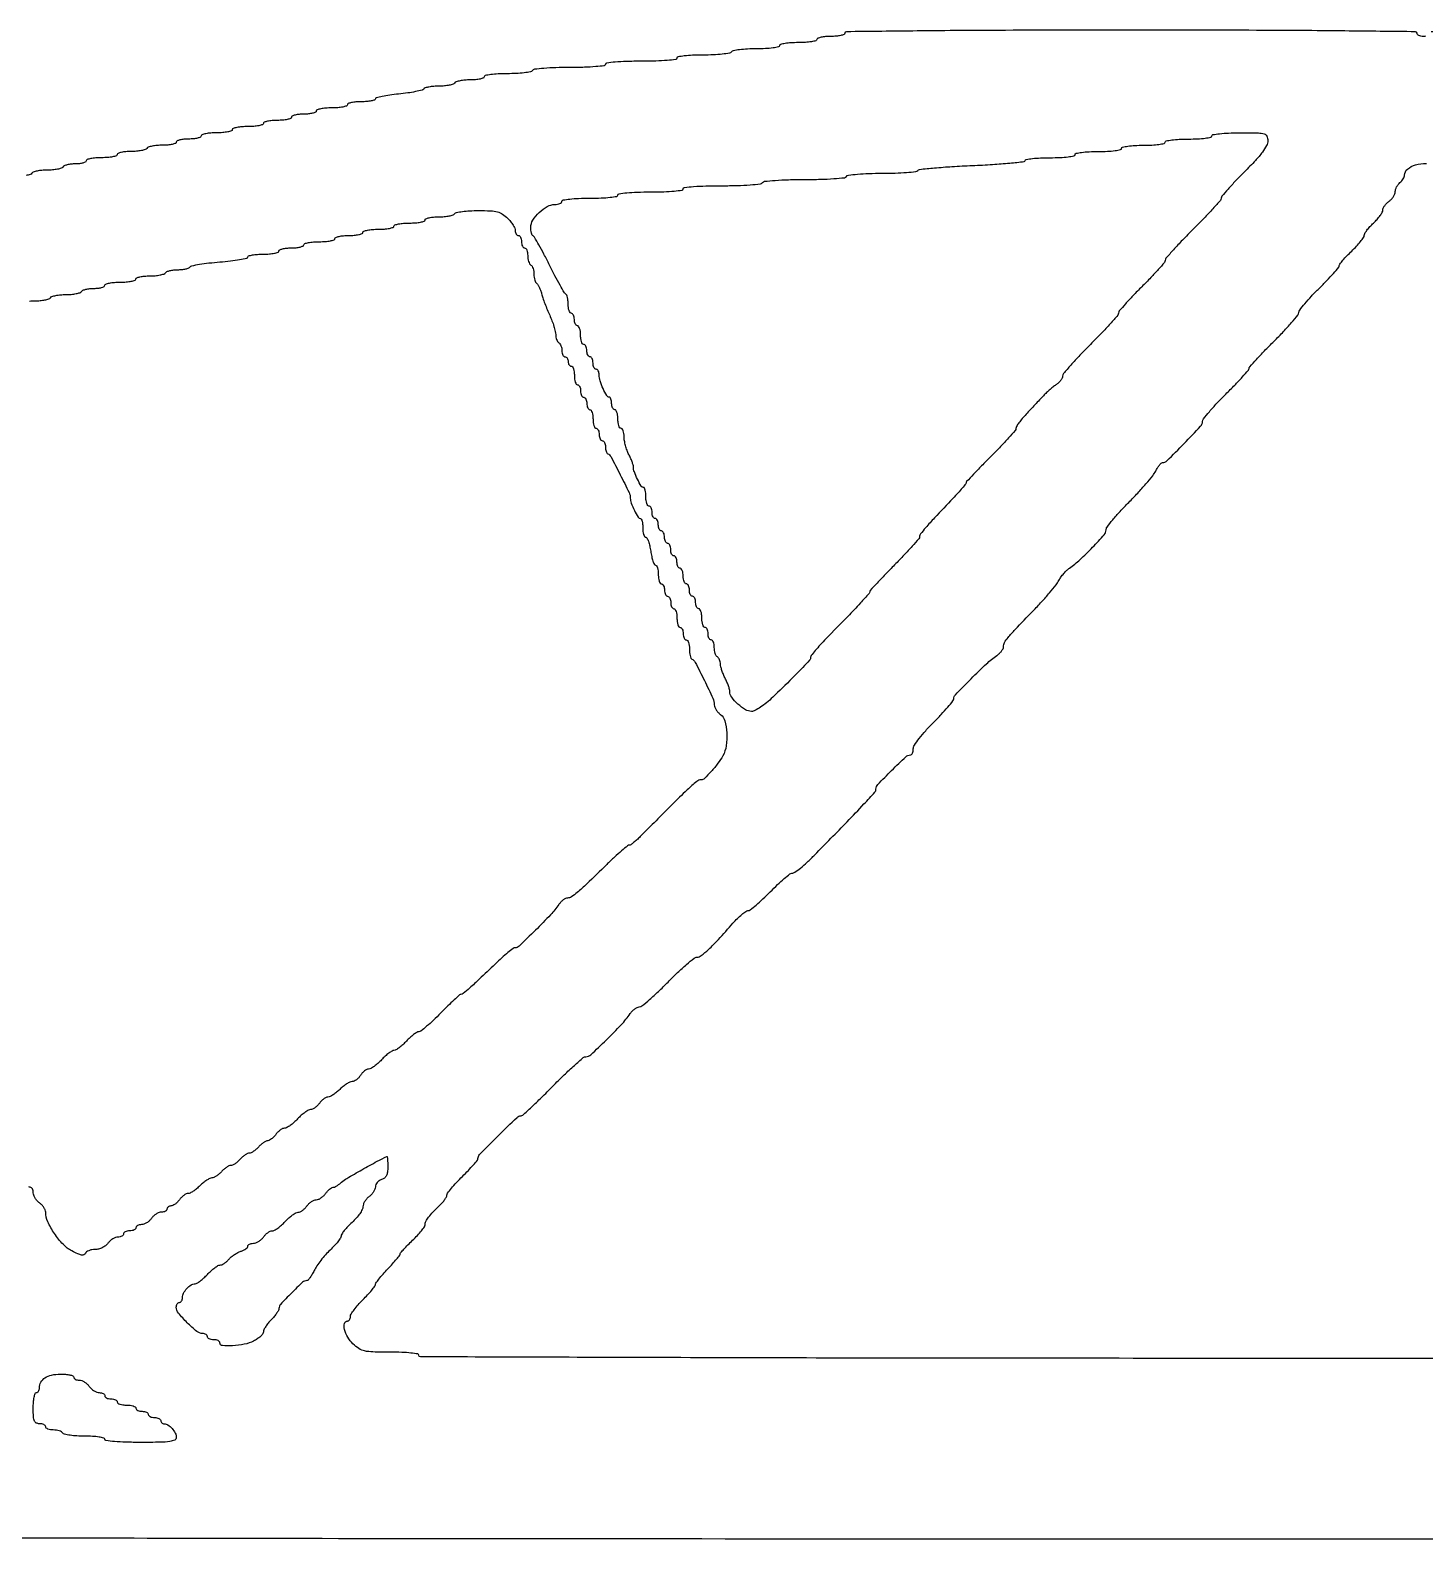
# Model space of a CAD drawing. Extents: x 313 to 2250, y 70 to 555.
# Drawn here: x 833 to 1281.5, y 70 to 555 of the extents above; entities that cross this region are included whole.
import ezdxf

# ---------------------------------------------------------------- set-up
doc = ezdxf.new("R2010")
doc.units = 0

msp = doc.modelspace()

# ---------------------------------------------------------------- linework, layer by layer
for points in [[(739.497238, 70.501831, 0.000007), (874.875, 70.250461, 0.000342), (1041.531926, 70.057162, 0.000119), (1281.5, 70, 0.000119), (1521.468074, 70.057162, 0.000342)], [(1688.125, 70.250461, 0.000007), (1823.502762, 70.501831, 0.413666)], [(1281.765418, 553.073693, -0.048028), (1281, 553, -0.048028), (1280.234582, 553.073693, -0.068025), (1279.5875, 553.29375, -0.088204), (1279.151477, 553.618118, -0.191087), (1279, 554, 0.410769), (1278.516197, 554.489533, 0.000226), (1255.75, 554.747283, 0.002), (1227.39745, 554.942045, 0.000717), (1187, 555, 0.000717), (1146.60255, 554.942045, 0.002), (1118.25, 554.747283, 0.000226), (1095.483803, 554.489533, 0.410769), (1095, 554, -0.31052), (1094.732972, 553.611488, -0.036969), (1093.678125, 553.29375, -0.033738), (1092.224757, 553.072283, -0.020945), (1090.5, 553, 0.020945), (1088.775243, 552.927717, 0.033738), (1087.321875, 552.70625, 0.036969), (1086.267028, 552.388512, 0.31052), (1086, 552, -0.339565), (1085.696775, 551.604992, -0.024068), (1084.25, 551.291667, -0.025878), (1082.316313, 551.071434, -0.015416), (1080, 551, 0.015416), (1077.683687, 550.928566, 0.025878), (1075.75, 550.708333, 0.024068), (1074.303225, 550.395008, 0.339565), (1074, 550, -0.354422), (1073.668156, 549.590659, -0.018695), (1071.889754, 549.283598, -0.021763), (1069.510506, 549.068713, -0.011639), (1066.559017, 549, 0.012539), (1063.663205, 548.927367, 0.018327), (1061.122275, 548.70625, 0.014001), (1059.07843, 548.394315, 0.21256), (1058.5, 548, -0.218668), (1057.904719, 547.604297, -0.011541), (1055.583975, 547.29375, -0.016428), (1052.720183, 547.072543, -0.01106), (1049.440983, 547, 0.009924), (1046.04813, 546.932649, 0.019558), (1043.360246, 546.720383, 0.015837), (1041.34755, 546.417036, 0.362066), (1041, 546, -0.377473), (1040.617971, 545.566068, -0.010078), (1037.875, 545.271739, -0.014876), (1034.244636, 545.064625, -0.00681), (1029.5, 545, 0.00681), (1024.755364, 544.935375, 0.014876), (1021.125, 544.728261, 0.010078), (1018.382029, 544.433932, 0.377473), (1018, 544, -0.377253), (1017.618495, 543.566327, -0.010159), (1014.889754, 543.271851, -0.014945), (1011.277558, 543.064664, -0.006852), (1006.559017, 543, 0.007657), (1002.006769, 542.930284, 0.013028), (998.206428, 542.714644, 0.007969), (995.148471, 542.411923, 0.229563), (994.5, 542, -0.21256), (993.92157, 541.605685, -0.014001), (991.877725, 541.29375, -0.018327), (989.336795, 541.072633, -0.012539), (986.440983, 541, 0.011639), (983.489494, 540.931287, 0.021763), (981.110246, 540.716402, 0.018695), (979.331844, 540.409341, 0.354422), (979, 540, -0.308946), (978.73472, 539.611648, -0.037703), (977.695461, 539.29375, -0.03416), (976.261135, 539.072294, -0.021227), (974.559017, 539, 0.02093), (972.813184, 538.926887, 0.027868), (971.241025, 538.70625, 0.027581), (969.999702, 538.388891, 0.179846), (969.5, 538, -0.178843), (969.002457, 537.611235, -0.027992), (967.776311, 537.29375, -0.028151), (966.223215, 537.073128, -0.021209), (964.5, 537, 0.01943), (962.780496, 536.933154, 0.026311), (961.239065, 536.731129, 0.025314), (960.02078, 536.441314, 0.185344), (959.552344, 536.084695, -0.196323), (959.014879, 535.693226, -0.01093), (956.951661, 535.231994, -0.015526), (954.405427, 534.802712, -0.010635), (951.493327, 534.467207, 0.010951), (948.620657, 534.13441, 0.017795), (946.201165, 533.712053, 0.012007), (944.291248, 533.259974, 0.34095), (944, 532.882512, -0.32453), (943.750267, 532.538275, -0.030488), (942.678125, 532.259238, -0.029964), (941.224922, 532.06371, -0.018461), (939.5, 532, 0.020945), (937.775243, 531.927717, 0.033738), (936.321875, 531.70625, 0.036969), (935.267028, 531.388512, 0.31052), (935, 531, -0.322437), (934.719449, 530.610183, -0.031449), (933.53125, 530.29375, -0.03053), (931.916554, 530.072205, -0.01883), (930, 530, 0.01883), (928.083446, 529.927795, 0.03053), (926.46875, 529.70625, 0.031449), (925.280551, 529.389817, 0.322437), (925, 529, -0.295869), (924.748945, 528.612873, -0.04382), (923.825, 528.29375, -0.037669), (922.532944, 528.07239, -0.023598), (921, 528, 0.023598), (919.467056, 527.92761, 0.037669), (918.175, 527.70625, 0.04382), (917.251055, 527.387127, 0.295869), (917, 527, -0.31052), (916.732972, 526.611488, -0.036969), (915.678125, 526.29375, -0.033738), (914.224757, 526.072283, -0.020945), (912.5, 526, 0.020945), (910.775243, 525.927717, 0.033738), (909.321875, 525.70625, 0.036969), (908.267028, 525.388512, 0.31052), (908, 525, -0.322437), (907.719449, 524.610183, -0.031449), (906.53125, 524.29375, -0.03053), (904.916554, 524.072205, -0.01883), (903, 524, 0.01883), (901.083446, 523.927795, 0.03053), (899.46875, 523.70625, 0.031449), (898.280551, 523.389817, 0.322437), (898, 523, -0.322437), (897.719449, 522.610183, -0.031449), (896.53125, 522.29375, -0.03053), (894.916554, 522.072205, -0.01883), (893, 522, 0.01883), (891.083446, 521.927795, 0.03053), (889.46875, 521.70625, 0.031449), (888.280551, 521.389817, 0.322437), (888, 521, -0.295869), (887.748945, 520.612873, -0.04382), (886.825, 520.29375, -0.037669), (885.532944, 520.07239, -0.023598), (884, 520, 0.023598), (882.467056, 519.92761, 0.037669), (881.175, 519.70625, 0.04382), (880.251055, 519.387127, 0.295869), (880, 519, -0.308946), (879.73472, 518.611648, -0.037703), (878.695461, 518.29375, -0.03416), (877.261135, 518.072294, -0.021227), (875.559017, 518, 0.02093), (873.813184, 517.926887, 0.027868), (872.241025, 517.70625, 0.027581), (870.999702, 517.388891, 0.179846), (870.5, 517, -0.179846), (870.000298, 516.611109, -0.027581), (868.758975, 516.29375, -0.027868), (867.186816, 516.073113, -0.02093), (865.440983, 516, 0.021227), (863.738865, 515.927706, 0.03416), (862.304539, 515.70625, 0.037703), (861.26528, 515.388352, 0.308946), (861, 515, -0.322437), (860.719449, 514.610183, -0.031449), (859.53125, 514.29375, -0.03053), (857.916554, 514.072205, -0.01883), (856, 514, 0.01883), (854.083446, 513.927795, 0.03053), (852.46875, 513.70625, 0.031449), (851.280551, 513.389817, 0.322437), (851, 513, -0.275259), (850.770364, 512.614478, -0.053437), (849.989211, 512.29375, -0.043243), (848.877484, 512.072564, -0.027497), (847.559017, 512, 0.026918), (846.196361, 511.926586, 0.033489), (844.947275, 511.70625, 0.035556), (843.95866, 511.386693, 0.159713), (843.5, 511, -0.178843), (843.002457, 510.611235, -0.027992), (841.776311, 510.29375, -0.028151), (840.223215, 510.073128, -0.021209), (838.5, 510, 0.021209), (836.776785, 509.926872, 0.028151), (835.223689, 509.70625, 0.027992), (833.997543, 509.388765, 0.178843), (833.5, 509, -0.179846), (833.000298, 508.611109, -0.027581), (831.758975, 508.29375, -0.027868)], [(1306.25, 554.747283, 0.000226), (1283.483803, 554.489533, 0.410769)], [(1424.451123, 128.057271, -0.0002), (1281.5, 128, -0.0002), (1138.548877, 128.057271, -0.000572), (1039.125, 128.250773, -0.000019), (958.495371, 128.503058, -0.413286), (958, 129, 0.366798), (957.642308, 129.421987, 0.014058), (955.45118, 129.722812, 0.018159), (952.530706, 129.933486, 0.008925), (948.804719, 130, -0.006498), (943.196464, 130.07289, -0.048613), (940.559096, 130.399311, -0.088529), (938.729482, 131.166154, -0.047661), (936.804719, 132.687091, -0.069974), (935.126653, 134.817881, -0.071476), (934.116204, 137.313879, -0.110854), (934.075392, 139.243754, -0.356872), (935, 140, 0.144585), (935.381344, 140.112628, 0.099408), (935.70625, 140.429274, 0.083669), (935.925202, 140.902735, 0.066651), (936, 141.461357, -0.139512), (936.22562, 142.254221, -0.020296), (937.175, 143.656756, -0.02166), (938.468358, 145.259563, -0.017034), (940, 146.882938, 0.009796), (941.53242, 148.460752, 0.013968), (942.825, 149.924788, 0.009863), (943.830842, 151.179826, 0.165459), (944, 151.677009, -0.159127), (944.164953, 152.182193, -0.008939), (945.175, 153.513352, -0.013016), (946.467563, 155.069919, -0.009118), (948, 156.757453, 0.006319), (949.532817, 158.426536, 0.009459), (950.825, 159.925922, 0.004979), (951.87202, 161.214256, 0.169721), (952, 161.580425, -0.180058), (952.133248, 161.938443, -0.005753), (953.175, 163.11643, -0.010456), (954.467196, 164.485509, -0.00699), (956, 166, 0.013512), (957.532025, 167.553727, 0.018266), (958.825, 169.043437, 0.015424), (959.798376, 170.330669, 0.155382), (960, 170.963806, -0.121415), (960.266402, 172.044706, -0.040979), (961.141481, 173.424469, -0.03011), (962.594252, 175.12386, -0.012435), (964.75, 177.249668, 0.023982), (965.611271, 178.139117, 0.027808), (966.339062, 179.06582, 0.028552), (966.857722, 179.906, 0.124632), (967, 180.467927, -0.16362), (967.219734, 181.121429, -0.010847), (968.46875, 182.696592, -0.014762), (970.084568, 184.532806, -0.010453), (972, 186.5, 0.007629), (973.915875, 188.445542, 0.011267), (975.53125, 190.214946, 0.006677), (976.821212, 191.733959, 0.174407), (977, 192.230927, -0.196781), (977.524163, 193.511195, -0.002778), (983.509471, 199.528277, -0.002793), (989.559351, 205.476259, -0.195256), (990.849384, 206, 0.18694), (991.425494, 206.223196, 0.00263), (994.212088, 208.790625, 0.006908), (997.417261, 211.858797, 0.004445), (1001.052123, 215.5, -0.006864), (1004.721523, 219.140411, -0.010266), (1008.03455, 222.209375, -0.005606), (1010.884078, 224.685663, -0.177897), (1011.7396, 225, 0.189638), (1013.267508, 225.601115, 0.005693), (1018.319243, 230.4125, 0.011806), (1023.094781, 235.290687, 0.036918), (1025.970759, 238.866482, -0.041459), (1026.639577, 239.682777, -0.042056), (1027.430929, 240.373279, -0.04557), (1028.221687, 240.849767, -0.113289), (1028.876229, 241, 0.172015), (1029.746994, 241.308704, 0.008004), (1032.183336, 243.35, 0.012466), (1035.023662, 245.934823, 0.008556), (1038.119764, 249, -0.008957), (1041.220727, 252.065076, -0.012967), (1044.076067, 254.65, -0.008594), (1046.524775, 256.68178, -0.170479), (1047.43096, 257, 0.166397), (1048.827303, 257.477926, 0.024165), (1051.142877, 259.459649, 0.018424), (1054.33482, 262.700683, 0.00539), (1059, 267.912134, -0.016569), (1060.435741, 269.44559, -0.021469), (1061.85533, 270.747621, -0.019807), (1063.102562, 271.714986, -0.147247), (1063.80538, 271.953906, 0.157012), (1064.576642, 272.232625, 0.010154), (1066.457269, 273.74896, 0.014017), (1068.648937, 275.698136, 0.009945), (1071, 278, -0.008704), (1073.336358, 280.298847, -0.012643), (1075.482646, 282.2375, -0.008229), (1077.323132, 283.765422, -0.170734), (1077.990075, 284, 0.152798), (1078.927613, 284.293357, 0.017755), (1080.710629, 285.626463, 0.018627), (1082.878426, 287.507776, 0.010715), (1085.353205, 289.924068, 0.001013), (1095.692493, 300.503871, 0.005697), (1101.141468, 306.231387, 0.004519), (1104.607805, 310.027295, 0.184814), (1105, 311.052103, -0.193778), (1105.579364, 312.490889, -0.006293), (1110.038974, 317.0151, -0.006349), (1114.60841, 321.422112, -0.190922), (1116.066655, 322, 0.200484), (1116.42329, 322.148988, 0.08499), (1116.72583, 322.58206, 0.065029), (1116.931379, 323.223013, 0.045144), (1117, 323.981481, -0.147605), (1117.338752, 325.103978, -0.01693), (1118.890187, 327.276939, -0.019054), (1120.986188, 329.806172, -0.013823), (1123.5, 332.462963, 0.0077), (1125.990601, 335.03148, 0.01134), (1128.090625, 337.369046, 0.006798), (1129.76494, 339.374518, 0.172185), (1130, 340.036861, -0.194211), (1130.525038, 341.337596, -0.00392), (1135.580742, 346.498171, -0.009401), (1140.541516, 351.299075, -0.036685), (1143.866482, 353.970759, 0.03833), (1144.68284, 354.631148, 0.040407), (1145.373279, 355.397658, 0.043904), (1145.851653, 356.152748, 0.119808), (1146, 356.762966, -0.126375), (1146.346585, 358.112317, -0.046578), (1147.458109, 359.751324, -0.018608), (1149.775532, 362.360622, -0.001911), (1155.5, 368.29663, 0.007682), (1158.277708, 371.244323, 0.008827), (1160.835247, 374.144496, 0.00808), (1162.915842, 376.671118, 0.049368), (1163.832755, 378.088887, -0.03346), (1164.492252, 379.183351, -0.023039), (1165.374909, 380.331803, -0.023299), (1166.331144, 381.362512, -0.043129), (1167.211115, 382.088887, 0.034575), (1170.610077, 384.798294, 0.015948), (1174.657184, 388.754193, 0.009381), (1178.405307, 392.808802, 0.183876), (1179, 394.371235, -0.164523), (1179.304201, 395.270706, -0.009511), (1181.138381, 397.579816, -0.013642), (1183.490717, 400.275026, -0.009549), (1186.279596, 403.186159, 0.00841), (1189.168474, 406.187959, 0.009584), (1191.828942, 409.159372, 0.00886), (1193.98936, 411.759174, 0.052), (1194.948576, 413.25, -0.020923), (1195.53724, 414.303225, -0.028808), (1196.157366, 415.192187, -0.028588), (1196.730761, 415.840876, -0.200049), (1197.112558, 416, 0.197205), (1198.63094, 416.623097, 0.004824), (1204.063669, 422.089354, 0.004931), (1209.380062, 427.651496, 0.190493), (1210, 429.219648, -0.170678), (1210.285453, 430.031519, -0.00768), (1212.203125, 432.347669, -0.01214), (1214.62637, 435.04896, -0.008319), (1217.5, 438, 0.005127), (1220.374438, 440.91441, 0.007874), (1222.796875, 443.501754, 0.003406), (1224.800972, 445.74148, 0.182775), (1225, 446.267752, -0.184407), (1225.201858, 446.796454, -0.003057), (1227.35, 449.170195, -0.007451), (1229.933842, 451.907502, -0.004827), (1233, 455, 0.007783), (1236.065352, 458.128463, 0.01146), (1238.65, 460.977814, 0.006901), (1240.709513, 463.422941, 0.173253), (1241, 464.236109, -0.166272), (1241.270554, 465.027207, -0.009491), (1242.909375, 467.06194, -0.013665), (1245.009769, 469.435825, -0.009547), (1247.5, 472, 0.00621), (1249.990938, 474.530887, 0.009375), (1252.090625, 476.801649, 0.004748), (1253.799738, 478.758076, 0.17901), (1254, 479.299512, -0.1671), (1254.173816, 479.805087, -0.010696), (1255.175, 481.033912, -0.014715), (1256.467619, 482.465331, -0.010368), (1258, 484, 0.014184), (1259.531954, 485.557838, 0.018977), (1260.825, 487.060059, 0.016407), (1261.793412, 488.360886, 0.15296), (1262, 489.02039, -0.138962), (1262.176379, 489.642764, -0.023416), (1262.88125, 490.674991, -0.024055), (1263.851375, 491.840756, -0.019322), (1265, 493, 0.022526), (1266.148438, 494.174, 0.026729), (1267.11875, 495.384005, 0.027097), (1267.813981, 496.472788, 0.129236), (1268, 497.180451, -0.11021), (1268.14072, 497.811118, -0.044503), (1268.5875, 498.577131, -0.041233), (1269.234779, 499.346572, -0.041141), (1270, 500, 0.048899), (1270.765151, 500.674132, 0.044434), (1271.4125, 501.504756, 0.04722), (1271.856175, 502.359388, 0.096415), (1272, 503.098315, -0.07491), (1272.109281, 503.823643, -0.044536), (1272.440625, 504.634113, -0.043468), (1272.925964, 505.401422, -0.056861), (1273.5, 506, 0.041704), (1274.07394, 506.563346, 0.039252), (1274.559375, 507.22511, 0.04176), (1274.89404, 507.882391, 0.097175), (1275, 508.422445, -0.227122), (1275.927479, 510.358924, -0.100259), (1278.510403, 511.69579, -0.080501), (1281.991811, 512.105356, -0.08089)], [(832.738865, 467.927706, -0.021227), (834.440983, 468, 0.02093), (836.186816, 468.073113, 0.027868), (837.758975, 468.29375, 0.027581), (839.000298, 468.611109, 0.179846), (839.5, 469, -0.178843), (839.997543, 469.388765, -0.027992), (841.223689, 469.70625, -0.028151), (842.776785, 469.926872, -0.021209), (844.5, 470, 0.021209), (846.223215, 470.073128, 0.028151), (847.776311, 470.29375, 0.027992), (849.002457, 470.611235, 0.178843), (849.5, 471, -0.159713), (849.95866, 471.386693, -0.035556), (850.947275, 471.70625, -0.033489), (852.196361, 471.926586, -0.026918), (853.559017, 472, 0.027497), (854.877484, 472.072564, 0.043243), (855.989211, 472.29375, 0.053437), (856.770364, 472.614478, 0.275259), (857, 473, -0.322437), (857.280551, 473.389817, -0.031449), (858.46875, 473.70625, -0.03053), (860.083446, 473.927795, -0.01883), (862, 474, 0.01883), (863.916554, 474.072205, 0.03053), (865.53125, 474.29375, 0.031449), (866.719449, 474.610183, 0.322437), (867, 475, -0.308946), (867.26528, 475.388352, -0.037703), (868.304539, 475.70625, -0.03416), (869.738865, 475.927706, -0.021227), (871.440983, 476, 0.02093), (873.186816, 476.073113, 0.027868), (874.758975, 476.29375, 0.027581), (876.000298, 476.611109, 0.179846), (876.5, 477, -0.158284), (876.955916, 477.38656, -0.036095), (877.929939, 477.70625, -0.033884), (879.159953, 477.926564, -0.02738), (880.5, 478, 0.024502), (881.835316, 478.065476, 0.031333), (883.050688, 478.262404, 0.032556), (884.010681, 478.547173, 0.167482), (884.434049, 478.893289, -0.207603), (884.98215, 479.274601, -0.007993), (887.469745, 479.733581, -0.013123), (890.501587, 480.161535, -0.00875), (893.993066, 480.499451, 0.009248), (897.446217, 480.837127, 0.01514), (900.354213, 481.265482, 0.008852), (902.692493, 481.725452, 0.353416), (903, 482.106162, -0.333876), (903.26282, 482.455877, -0.026241), (904.46875, 482.737435, -0.027418), (906.083309, 482.935521, -0.016816), (908, 483, 0.01883), (909.916554, 483.072205, 0.03053), (911.53125, 483.29375, 0.031449), (912.719449, 483.610183, 0.322437), (913, 484, -0.295869), (913.251055, 484.387127, -0.04382), (914.175, 484.70625, -0.037669), (915.467056, 484.92761, -0.023598), (917, 485, 0.023598), (918.532944, 485.07239, 0.037669), (919.825, 485.29375, 0.04382), (920.748945, 485.612873, 0.295869), (921, 486, -0.322437), (921.280551, 486.389817, -0.031449), (922.46875, 486.70625, -0.03053), (924.083446, 486.927795, -0.01883), (926, 487, 0.01883), (927.916554, 487.072205, 0.03053), (929.53125, 487.29375, 0.031449), (930.719449, 487.610183, 0.322437), (931, 488, -0.31052), (931.267028, 488.388512, -0.036969), (932.321875, 488.70625, -0.033738), (933.775243, 488.927717, -0.020945), (935.5, 489, 0.020945), (937.224757, 489.072283, 0.033738), (938.678125, 489.29375, 0.036969), (939.732972, 489.611488, 0.31052), (940, 490, -0.322437), (940.280551, 490.389817, -0.031449), (941.46875, 490.70625, -0.03053), (943.083446, 490.927795, -0.01883), (945, 491, 0.01883), (946.916554, 491.072205, 0.03053), (948.53125, 491.29375, 0.031449), (949.719449, 491.610183, 0.322437), (950, 492, -0.322437), (950.280551, 492.389817, -0.031449), (951.46875, 492.70625, -0.03053), (953.083446, 492.927795, -0.01883), (955, 493, 0.01883), (956.916554, 493.072205, 0.03053), (958.53125, 493.29375, 0.031449), (959.719449, 493.610183, 0.322437), (960, 494, -0.308946), (960.26528, 494.388352, -0.037703), (961.304539, 494.70625, -0.03416), (962.738865, 494.927706, -0.021227), (964.440983, 495, 0.02093), (966.186816, 495.073113, 0.027868), (967.758975, 495.29375, 0.027581), (969.000298, 495.611109, 0.179846), (969.5, 496, -0.209229), (970.069571, 496.393619, -0.015365), (971.988753, 496.70625, -0.01934), (974.382921, 496.927319, -0.013351), (977.104472, 497, -0.011123), (981.062433, 496.911942, -0.052515), (983.304993, 496.574335, -0.081208), (984.933722, 495.853975, -0.051776), (986.545455, 494.545455, -0.028546), (987.484853, 493.4922, -0.030224), (988.278977, 492.357955, -0.031702), (988.836745, 491.304656, -0.106302), (989, 490.545455, 0.062856), (989.074578, 489.954548, 0.080979), (989.29375, 489.453977, 0.098208), (989.618628, 489.119, 0.152392), (990, 489, -0.191087), (990.381882, 488.848523, -0.088204), (990.70625, 488.4125, -0.068025), (990.926307, 487.765418, -0.048028), (991, 487, 0.048028), (991.073693, 486.234582, 0.068025), (991.29375, 485.5875, 0.088204), (991.618118, 485.151477, 0.191087), (992, 485, -0.222681), (992.382793, 484.820624, -0.076538), (992.70625, 484.282961, -0.058208), (992.92683, 483.49372, -0.039081), (993, 482.559017, 0.037634), (993.073842, 481.57934, 0.041396), (993.29375, 480.653525, 0.045439), (993.615492, 479.906663, 0.130646), (994, 479.5, -0.128561), (994.384387, 479.096789, -0.04604), (994.70625, 478.363811, -0.041947), (994.926129, 477.457084, -0.038534), (995, 476.5, 0.03439), (995.065561, 475.547915, 0.039271), (995.261209, 474.656301, 0.042998), (995.546864, 473.942049, 0.138584), (995.889221, 473.568465, -0.115372), (996.276649, 473.182657, -0.02748), (996.71812, 472.379935, -0.026816), (997.135158, 471.377518, -0.023686), (997.462312, 470.294139, 0.020502), (997.856761, 468.95722, 0.007806), (998.511325, 467.127268, 0.007715), (999.285205, 465.158673, 0.009369), (1000.073091, 463.339555, -0.015896), (1000.810678, 461.573733, -0.015933), (1001.433971, 459.76596, -0.015965), (1001.876156, 458.157166, -0.059145), (1002, 457.113881, 0.045656), (1002.074054, 456.304575, 0.045756), (1002.29375, 455.522767, 0.04978), (1002.616349, 454.879539, 0.113704), (1003, 454.5, -0.111412), (1003.383556, 454.123976, -0.050262), (1003.70625, 453.49335, -0.046318), (1003.925923, 452.729296, -0.046881), (1004, 451.940983, 0.049547), (1004.073784, 451.198222, 0.069539), (1004.29375, 450.570164, 0.089706), (1004.618213, 450.147465, 0.186414), (1005, 450, -0.148195), (1005.381354, 449.884432, -0.098894), (1005.70625, 449.559375, -0.082425), (1005.925306, 449.073457, -0.064853), (1006, 448.5, 0.064853), (1006.074694, 447.926543, 0.082425), (1006.29375, 447.440625, 0.098894), (1006.618646, 447.115568, 0.148195), (1007, 447, -0.254951), (1007.384262, 446.790443, -0.06271), (1007.70625, 446.11875, -0.048861), (1007.927234, 445.149251, -0.031626), (1008, 444, 0.031626), (1008.072766, 442.850749, 0.048861), (1008.29375, 441.88125, 0.06271), (1008.615738, 441.209557, 0.254951), (1009, 441, -0.191087), (1009.381882, 440.848523, -0.088204), (1009.70625, 440.4125, -0.068025), (1009.926307, 439.765418, -0.048028), (1010, 439, 0.048028), (1010.073693, 438.234582, 0.068025), (1010.29375, 437.5875, 0.088204), (1010.618118, 437.151477, 0.191087), (1011, 437, -0.191087), (1011.381882, 436.848523, -0.088204), (1011.70625, 436.4125, -0.068025), (1011.926307, 435.765418, -0.048028), (1012, 435, 0.048028), (1012.073693, 434.234582, 0.068025), (1012.29375, 433.5875, 0.088204), (1012.618118, 433.151477, 0.191087), (1013, 433, -0.254951), (1013.384262, 432.790443, -0.06271), (1013.70625, 432.11875, -0.048861), (1013.927234, 431.149251, -0.031626), (1014, 430, 0.031626), (1014.072766, 428.850749, 0.048861), (1014.29375, 427.88125, 0.06271), (1014.615738, 427.209557, 0.254951), (1015, 427, -0.191087), (1015.381882, 426.848523, -0.088204), (1015.70625, 426.4125, -0.068025), (1015.926307, 425.765418, -0.048028), (1016, 425, 0.048028), (1016.073693, 424.234582, 0.068025), (1016.29375, 423.5875, 0.088204), (1016.618118, 423.151477, 0.191087), (1017, 423, -0.184457), (1017.38175, 422.854207, -0.090315), (1017.70625, 422.436979, -0.070178), (1017.926177, 421.816758, -0.050201), (1018, 421.083333, 0.036404), (1018.055268, 420.325242, 0.044078), (1018.220312, 419.631771, 0.049842), (1018.461515, 419.093607, 0.15923), (1018.75, 418.833333, -0.168444), (1019.732744, 417.914173, -0.003778), (1022.744018, 412.094655, -0.004999), (1025.590327, 406.349032, -0.112965), (1026, 404.5589, 0.090125), (1026.289331, 402.966775, 0.025254), (1027.301534, 400.638064, 0.018849), (1028.49611, 398.442102, 0.261873), (1029.25, 398.007802, -0.293605), (1029.540387, 397.816901, -0.043455), (1029.779687, 397.121042, -0.037521), (1029.945693, 396.15025, -0.023593), (1030, 395, 0.029649), (1030.068215, 393.850628, 0.046207), (1030.275751, 392.88125, 0.058401), (1030.57749, 392.205442, 0.264469), (1030.938727, 392, -0.284384), (1031.342344, 391.750236, -0.029567), (1031.799931, 390.678125, -0.029702), (1032.225662, 389.224451, -0.019168), (1032.552271, 387.5, 0.018095), (1032.875064, 385.775464, 0.028191), (1033.289257, 384.321875, 0.027144), (1033.730852, 383.242145, 0.2898), (1034.113544, 383, -0.272868), (1034.455147, 382.798578, -0.054543), (1034.739603, 382.11875, -0.043896), (1034.935656, 381.149471, -0.027967), (1035, 380, 0.031626), (1035.072766, 378.850749, 0.048861), (1035.29375, 377.88125, 0.06271), (1035.615738, 377.209557, 0.254951), (1036, 377, -0.191087), (1036.381882, 376.848523, -0.088204), (1036.70625, 376.4125, -0.068025), (1036.926307, 375.765418, -0.048028), (1037, 375, 0.048028), (1037.073693, 374.234582, 0.068025), (1037.29375, 373.5875, 0.088204), (1037.618118, 373.151477, 0.191087), (1038, 373, -0.191087), (1038.381882, 372.848523, -0.088204), (1038.70625, 372.4125, -0.068025), (1038.926307, 371.765418, -0.048028), (1039, 371, 0.048028), (1039.073693, 370.234582, 0.068025), (1039.29375, 369.5875, 0.088204), (1039.618118, 369.151477, 0.191087), (1040, 369, -0.254951), (1040.384262, 368.790443, -0.06271), (1040.70625, 368.11875, -0.048861), (1040.927234, 367.149251, -0.031626), (1041, 366, 0.031626), (1041.072766, 364.850749, 0.048861), (1041.29375, 363.88125, 0.06271), (1041.615738, 363.209557, 0.254951), (1042, 363, -0.191087), (1042.381882, 362.848523, -0.088204), (1042.70625, 362.4125, -0.068025), (1042.926307, 361.765418, -0.048028), (1043, 361, 0.048028), (1043.073693, 360.234582, 0.068025), (1043.29375, 359.5875, 0.088204), (1043.618118, 359.151477, 0.191087), (1044, 359, -0.250638), (1044.38403, 358.794591, -0.064635), (1044.70625, 358.143229, -0.050076), (1044.927186, 357.200605, -0.032551), (1045, 356.083333, 0.024001), (1045.054817, 354.942023, 0.032715), (1045.220313, 353.925521, 0.034266), (1045.459116, 353.140494, 0.199787), (1045.75, 352.833333, -0.170394), (1046.876479, 351.771701, -0.005179), (1049.809978, 345.955304, -0.006956), (1052.537212, 340.204922, -0.107648), (1053, 338.080294, 0.097214), (1053.14367, 337.348337, 0.047094), (1053.5875, 336.499463, 0.044261), (1054.234847, 335.672796, 0.048405), (1055, 335, -0.173154), (1056.416107, 332.944957, -0.051037), (1057.02916, 329.108865, -0.050594), (1056.843644, 324.953507, -0.09124), (1055.75, 321.736431, -0.035035), (1054.181883, 319.34147, -0.021063), (1052.013589, 316.724306, -0.014523), (1049.82028, 314.430646, -0.197176), (1048.770703, 314, 0.176), (1047.362618, 313.488511, 0.013455), (1044.287965, 310.771251, 0.009259), (1039.331779, 305.973119, 0.001269), (1029.208533, 295.751123, -0.014386), (1028.109693, 294.698288, -0.019081), (1027.04812, 293.809399, -0.016674), (1026.128775, 293.145278, -0.148813), (1025.657407, 293.001123, 0.174404), (1025.122203, 292.807777, 0.00467), (1023.176412, 291.164392, 0.00921), (1020.91602, 289.14519, 0.006113), (1018.394679, 286.75, -0.001836), (1011.961154, 280.532814, -0.014948), (1008.924241, 277.789029, -0.031497), (1007.043533, 276.383294, -0.145742), (1005.756493, 276, 0.119784), (1005.148801, 275.852298, 0.043752), (1004.395757, 275.375642, 0.040279), (1003.630667, 274.687809, 0.038192), (1002.970759, 273.874526, -0.037443), (1000.353801, 270.639462, -0.008761), (995.483412, 265.642173, -0.00355), (990.22764, 260.508597, -0.194015), (988.966263, 260, 0.163789), (988.350474, 259.79272, 0.008165), (986.650629, 258.457812, 0.012433), (984.664653, 256.761437, 0.00861), (982.501189, 254.75, -0.001989), (977.434108, 249.91231, -0.008494), (974.349893, 247.088911, -0.007793), (972.228287, 245.270104, -0.175035), (971.480354, 245, 0.185936), (971.097726, 244.852616, 0.002895), (969.332915, 243.2375, 0.007258), (967.299936, 241.299655, 0.004688), (965, 239, -0.009123), (962.659809, 236.701232, -0.013164), (960.501687, 234.7625, -0.008848), (958.651331, 233.241925, -0.169131), (957.95659, 233, 0.140141), (957.344167, 232.82491, 0.022956), (956.318246, 232.11875, 0.023726), (955.157557, 231.148649, 0.018953), (954, 230, -0.019649), (952.83926, 228.851395, -0.024342), (951.669002, 227.88125, -0.023816), (950.631156, 227.177485, -0.137928), (950, 227, 0.137928), (949.368844, 226.822515, 0.023816), (948.330998, 226.11875, 0.024342), (947.16074, 225.148605, 0.019649), (946, 224, -0.022212), (944.827456, 222.851545, -0.02648), (943.621807, 221.88125, -0.02676), (942.538706, 221.185183, -0.13015), (941.839337, 221, 0.11505), (941.229275, 220.857742, 0.04908), (940.513178, 220.4125, 0.045064), (939.810464, 219.765147, 0.044546), (939.232073, 219, -0.047278), (938.647131, 218.234895, -0.046323), (937.925169, 217.5875, -0.050167), (937.181104, 217.143335, -0.109919), (936.536981, 217, 0.111619), (935.815523, 216.836911, 0.030029), (934.781318, 216.265625, 0.028857), (933.654211, 215.456857, 0.026328), (932.590909, 214.5, -0.024203), (931.536564, 213.54307, -0.027424), (930.436155, 212.734375, -0.028202), (929.437959, 212.159467, -0.11707), (928.766214, 212, 0.113243), (928.156398, 211.860091, 0.043766), (927.407202, 211.4125, 0.040482), (926.649462, 210.765245, 0.039628), (926, 210, -0.041141), (925.346572, 209.234779, -0.041233), (924.577131, 208.5875, -0.044503), (923.811118, 208.14072, -0.11021), (923.180451, 208, 0.129236), (922.472788, 207.813981, 0.027097), (921.384005, 207.11875, 0.026729), (920.174, 206.148438, 0.022526), (919, 205, -0.022526), (917.826, 203.851562, -0.026729), (916.615995, 202.88125, -0.027097), (915.527212, 202.186019, -0.129236), (914.819549, 202, 0.11021), (914.188882, 201.85928, 0.044503), (913.422869, 201.4125, 0.041233), (912.653428, 200.765221, 0.041141), (912, 200, -0.033869), (911.365434, 199.234632, -0.037202), (910.651678, 198.5875, -0.040203), (909.965071, 198.135938, -0.126007), (909.434228, 198, 0.117443), (908.881205, 197.868286, 0.032673), (908.108544, 197.4125, 0.031068), (907.275522, 196.765463, 0.028188), (906.5, 196, -0.029765), (905.719613, 195.234575, -0.032062), (904.872135, 194.5875, -0.033884), (904.079529, 194.133409, -0.113615), (903.5, 194, 0.113615), (902.920471, 193.866591, 0.033884), (902.127865, 193.4125, 0.032062), (901.280387, 192.765425, 0.029765), (900.5, 192, -0.029765), (899.719613, 191.234575, -0.032062), (898.872135, 190.5875, -0.033884), (898.079529, 190.133409, -0.113615), (897.5, 190, 0.113615), (896.920471, 189.866591, 0.033884), (896.127865, 189.4125, 0.032062), (895.280387, 188.765425, 0.029765), (894.5, 188, -0.032368), (893.711506, 187.234627, -0.033572), (892.83996, 186.5875, -0.035641), (892.013765, 186.135808, -0.10768), (891.390467, 186, 0.118251), (890.729102, 185.841368, 0.027792), (889.738279, 185.265625, 0.02711), (888.643401, 184.456946, 0.023761), (887.590909, 183.5, -0.024203), (886.536564, 182.54307, -0.027424), (885.436155, 181.734375, -0.028202), (884.437959, 181.159467, -0.11707), (883.766214, 181, 0.113243), (883.156398, 180.860091, 0.043766), (882.407202, 180.4125, 0.040482), (881.649462, 179.765245, 0.039628), (881, 179, -0.038332), (880.353917, 178.234732, -0.039803), (879.606151, 177.5875, -0.043072), (878.871239, 177.139145, -0.115942), (878.279241, 177, 0.07663), (877.790518, 176.924656, 0.089631), (877.375777, 176.70625, 0.10076), (877.098521, 176.381366, 0.127083), (877, 176, -0.173062), (876.863853, 175.618433, -0.093597), (876.477348, 175.29375, -0.073949), (875.901422, 175.074067, -0.054248), (875.220759, 175, 0.091287), (874.434551, 174.855253, 0.047927), (873.540724, 174.4125, 0.045499), (872.683198, 173.765149, 0.052224), (872, 173, -0.052224), (871.316802, 172.234851, -0.045499), (870.459276, 171.5875, -0.047927), (869.565449, 171.144747, -0.091287), (868.779241, 171, 0.054248), (868.098578, 170.925933, 0.073949), (867.522652, 170.70625, 0.093597), (867.136147, 170.381567, 0.173062), (867, 170, -0.191087), (866.848523, 169.618118, -0.088204), (866.4125, 169.29375, -0.068025), (865.765418, 169.073693, -0.048028), (865, 169, 0.048028), (864.234582, 168.926307, 0.068025), (863.5875, 168.70625, 0.088204), (863.151477, 168.381882, 0.191087), (863, 168, -0.173062), (862.863853, 167.618433, -0.093597), (862.477348, 167.29375, -0.073949), (861.901422, 167.074067, -0.054248), (861.220759, 167, 0.091287), (860.434551, 166.855253, 0.047927), (859.540724, 166.4125, 0.045499), (858.683198, 165.765149, 0.052224), (858, 165, -0.07188), (857.238847, 164.211948, -0.052291), (856.201518, 163.569143, -0.051271), (855.028125, 163.143716, -0.061419), (853.862574, 163, 0.043385), (852.799889, 162.907616, 0.052018), (851.834701, 162.632813, 0.060337), (851.099607, 162.229465, 0.157027), (850.74492, 161.75, -0.226846), (850.306998, 161.299774, -0.13439), (849.545387, 161.234167, -0.060554), (848.322886, 161.615292, -0.014596), (846.411586, 162.544125, -0.08201), (843.577202, 164.677464, -0.042433), (840.791473, 168.142675, -0.042502), (838.685517, 171.931114, -0.104287), (838.010331, 175.029241, 0.101641), (837.863847, 175.718722, 0.04578), (837.415535, 176.532713, 0.042767), (836.765943, 177.335343, 0.045127), (836, 178, -0.052224), (835.234851, 178.683198, -0.045499), (834.5875, 179.540724, -0.047927), (834.144747, 180.434551, -0.091287), (834, 181.220759, 0.054248), (833.925933, 181.901422, 0.073949), (833.70625, 182.477348, 0.093597), (833.381567, 182.863853, 0.173062), (833, 183, -0.148195), (832.618646, 183.115568, -0.098894)], [(1604.504629, 128.503058, -0.000019), (1523.875, 128.250773, -0.000572)]]:
    msp.add_lwpolyline(points, format="xyb")
for points in [[(1231, 519.471747, -0.123708), (1230.603409, 517.89335, -0.037763), (1229.269166, 515.801732, -0.026566), (1227.009936, 513.099966, -0.009368), (1223.5, 509.467794, 0.006456), (1220.625912, 506.528073, 0.009703), (1218.203125, 503.884211, 0.005078), (1216.238425, 501.608712, 0.177343), (1216, 500.957641, -0.181955), (1215.750746, 500.295384, -0.003746), (1213.35625, 497.605872, -0.008277), (1210.449238, 494.494652, -0.005413), (1207, 491, 0.005665), (1203.55084, 487.501907, 0.008627), (1200.64375, 484.379937, 0.004054), (1198.258342, 481.684261, 0.181015), (1198, 480.994048, -0.177549), (1197.752116, 480.31798, -0.005582), (1195.796875, 478.061681, -0.010235), (1193.374009, 475.438224, -0.006843), (1190.5, 472.531998, 0.007044), (1187.626041, 469.623485, 0.010502), (1185.203125, 466.992917, 0.005858), (1183.253197, 464.731698, 0.176782), (1183, 464.037951, -0.180389), (1182.735754, 463.329351, -0.004263), (1180.35625, 460.629463, -0.008857), (1177.449108, 457.500373, -0.005831), (1174, 454, 0.006887), (1170.551216, 450.485143, 0.010285), (1167.64375, 447.31094, 0.005652), (1165.299616, 444.58202, 0.176394), (1165, 443.759165, -0.120508), (1164.851129, 443.150457, -0.043893), (1164.370603, 442.396542, -0.040378), (1163.67722, 441.630864, -0.038177), (1162.857373, 440.970759, 0.019776), (1161.885577, 440.245542, 0.010179), (1160.725102, 439.266077, 0.010101), (1159.570274, 438.208282, 0.015031), (1158.607373, 437.232907, -0.000721), (1157.57325, 436.123619, -0.000294), (1156.164353, 434.61846, -0.000291), (1154.64861, 433.00295, -0.000372), (1153.25, 431.51624, 0.0144), (1152.005394, 430.11656, 0.018812), (1150.954688, 428.763871, 0.016623), (1150.172425, 427.594384, 0.139979), (1150, 426.990554, -0.178738), (1149.74965, 426.312598, -0.004921), (1147.65, 423.905682, -0.009559), (1145.065736, 421.110898, -0.006344), (1142, 418, 0.003362), (1138.933419, 414.925141, 0.005314), (1136.35, 412.243254, 0.00158), (1134.148496, 409.893853, 0.189664), (1134, 409.516464, -0.172501), (1133.870723, 409.1529, -0.004472), (1132.751563, 407.803016, -0.008959), (1131.378684, 406.23481, -0.00594), (1129.75, 404.482605, 0.001478), (1123.846658, 398.244127, 0.009761), (1120.965621, 395.059095, 0.013974), (1119.320279, 393.056833, 0.166491), (1119, 392.121646, -0.179797), (1118.77704, 391.521656, -0.003765), (1116.65, 389.092152, -0.008267), (1114.065967, 386.280165, -0.005414), (1111, 383.121703, 0.003217), (1107.933393, 379.990232, 0.005091), (1105.35, 377.262994, 0.001466), (1103.143975, 374.872106, 0.187728), (1103, 374.502153, -0.186547), (1102.756391, 373.871933, -0.002679), (1099.981191, 370.851226, -0.004836), (1095.91902, 366.560943, -0.001109), (1088.971332, 359.395696, 0.008103), (1087.066066, 357.374962, 0.011794), (1085.458236, 355.527671, 0.007433), (1084.184426, 353.945193, 0.165212), (1083.992877, 353.395696, -0.179921), (1083.63869, 352.465976, -0.010035), (1081.51427, 350.139767, -0.009248), (1078.068651, 346.647366, -0.001843), (1071.776316, 340.54638, -0.020117), (1069.815893, 338.805874, -0.024049), (1067.831631, 337.335499, -0.023813), (1066.070525, 336.274993, -0.124235), (1064.980861, 336, -0.138626), (1063.012866, 336.556323, -0.046621), (1060.604272, 338.365282, -0.046275), (1058.599479, 340.556631, -0.163557), (1058, 342.340239, 0.065362), (1057.903014, 343.078987, 0.018406), (1057.561185, 344.192377, 0.018222), (1057.077962, 345.434074, 0.018291), (1056.506161, 346.635693, -0.02118), (1055.933895, 347.856409, -0.019481), (1055.449327, 349.155336, -0.019904), (1055.108842, 350.347023, -0.058781), (1055.006161, 351.190983, 0.053235), (1054.929649, 351.883652, 0.048678), (1054.70806, 352.566787, 0.051918), (1054.383614, 353.140492, 0.10003), (1054, 353.5, -0.130646), (1053.615492, 353.906663, -0.045439), (1053.29375, 354.653525, -0.041396), (1053.073842, 355.57934, -0.037634), (1053, 356.559017, 0.039081), (1052.92683, 357.49372, 0.058208), (1052.70625, 358.282961, 0.076538), (1052.382793, 358.820624, 0.222681), (1052, 359, -0.191087), (1051.618118, 359.151477, -0.088204), (1051.29375, 359.5875, -0.068025), (1051.073693, 360.234582, -0.048028), (1051, 361, 0.048028), (1050.926307, 361.765418, 0.068025), (1050.70625, 362.4125, 0.088204), (1050.381882, 362.848523, 0.191087), (1050, 363, -0.254951), (1049.615738, 363.209557, -0.06271), (1049.29375, 363.88125, -0.048861), (1049.072766, 364.850749, -0.031626), (1049, 366, 0.031626), (1048.927234, 367.149251, 0.048861), (1048.70625, 368.11875, 0.06271), (1048.384262, 368.790443, 0.254951), (1048, 369, -0.191087), (1047.618118, 369.151477, -0.088204), (1047.29375, 369.5875, -0.068025), (1047.073693, 370.234582, -0.048028), (1047, 371, 0.048028), (1046.926307, 371.765418, 0.068025), (1046.70625, 372.4125, 0.088204), (1046.381882, 372.848523, 0.191087), (1046, 373, -0.191087), (1045.618118, 373.151477, -0.088204), (1045.29375, 373.5875, -0.068025), (1045.073693, 374.234582, -0.048028), (1045, 375, 0.048028), (1044.926307, 375.765418, 0.068025), (1044.70625, 376.4125, 0.088204), (1044.381882, 376.848523, 0.191087), (1044, 377, -0.226478), (1043.617064, 377.182831, -0.074992), (1043.29375, 377.734375, -0.057076), (1043.073116, 378.542644, -0.038131), (1043, 379.5, 0.038131), (1042.926884, 380.457356, 0.057076), (1042.70625, 381.265625, 0.074992), (1042.382936, 381.817169, 0.226478), (1042, 382, -0.191087), (1041.618118, 382.151477, -0.088204), (1041.29375, 382.5875, -0.068025), (1041.073693, 383.234582, -0.048028), (1041, 384, 0.048028), (1040.926307, 384.765418, 0.068025), (1040.70625, 385.4125, 0.088204), (1040.381882, 385.848523, 0.191087), (1040, 386, -0.191087), (1039.618118, 386.151477, -0.088204), (1039.29375, 386.5875, -0.068025), (1039.073693, 387.234582, -0.048028), (1039, 388, 0.048028), (1038.926307, 388.765418, 0.068025), (1038.70625, 389.4125, 0.088204), (1038.381882, 389.848523, 0.191087), (1038, 390, -0.191087), (1037.618118, 390.151477, -0.088204), (1037.29375, 390.5875, -0.068025), (1037.073693, 391.234582, -0.048028), (1037, 392, 0.048028), (1036.926307, 392.765418, 0.068025), (1036.70625, 393.4125, 0.088204), (1036.381882, 393.848523, 0.191087), (1036, 394, -0.191087), (1035.618118, 394.151477, -0.088204), (1035.29375, 394.5875, -0.068025), (1035.073693, 395.234582, -0.048028), (1035, 396, 0.048028), (1034.926307, 396.765418, 0.068025), (1034.70625, 397.4125, 0.088204), (1034.381882, 397.848523, 0.191087), (1034, 398, -0.191087), (1033.618118, 398.151477, -0.088204), (1033.29375, 398.5875, -0.068025), (1033.073693, 399.234582, -0.048028), (1033, 400, 0.048028), (1032.926307, 400.765418, 0.068025), (1032.70625, 401.4125, 0.088204), (1032.381882, 401.848523, 0.191087), (1032, 402, -0.254951), (1031.615738, 402.209557, -0.06271), (1031.29375, 402.88125, -0.048861), (1031.072766, 403.850749, -0.031626), (1031, 405, 0.023593), (1030.945693, 406.15025, 0.037521), (1030.779687, 407.121042, 0.043455), (1030.540387, 407.816901, 0.293605), (1030.25, 408.007802, -0.262047), (1029.491854, 408.444884, -0.019082), (1028.299019, 410.643501, -0.025507), (1027.28974, 412.978829, -0.089471), (1027, 414.585058, 0.072207), (1026.907529, 415.222037, 0.016248), (1026.561185, 416.264292, 0.01652), (1026.077996, 417.452078, 0.015336), (1025.506161, 418.635693, -0.032537), (1024.933473, 419.93314, -0.022391), (1024.449327, 421.466422, -0.022641), (1024.115241, 422.990423, -0.042097), (1024.006161, 424.25, 0.034571), (1023.930875, 425.303303, 0.052619), (1023.70806, 426.192187, 0.068485), (1023.384032, 426.803344, 0.241151), (1023, 427, -0.254951), (1022.615738, 427.209557, -0.06271), (1022.29375, 427.88125, -0.048861), (1022.072766, 428.850749, -0.031626), (1022, 430, 0.031626), (1021.927234, 431.149251, 0.048861), (1021.70625, 432.11875, 0.06271), (1021.384262, 432.790443, 0.254951), (1021, 433, -0.191087), (1020.618118, 433.151477, -0.088204), (1020.29375, 433.5875, -0.068025), (1020.073693, 434.234582, -0.048028), (1020, 435, 0.035668), (1019.945248, 435.766546, 0.053772), (1019.779688, 436.414792, 0.069969), (1019.537567, 436.860952, 0.235061), (1019.25, 437.007802, -0.26586), (1018.40299, 437.504193, -0.024142), (1017.244501, 439.769535, -0.030534), (1016.294125, 442.268624, -0.075732), (1016, 444.199365, 0.053575), (1015.925974, 444.888242, 0.073344), (1015.70625, 445.471063, 0.093107), (1015.381592, 445.86233, 0.174873), (1015, 446, -0.191087), (1014.618118, 446.151477, -0.088204), (1014.29375, 446.5875, -0.068025), (1014.073693, 447.234582, -0.048028), (1014, 448, 0.048028), (1013.926307, 448.765418, 0.068025), (1013.70625, 449.4125, 0.088204), (1013.381882, 449.848523, 0.191087), (1013, 450, -0.191087), (1012.618118, 450.151477, -0.088204), (1012.29375, 450.5875, -0.068025), (1012.073693, 451.234582, -0.048028), (1012, 452, 0.048028), (1011.926307, 452.765418, 0.068025), (1011.70625, 453.4125, 0.088204), (1011.381882, 453.848523, 0.191087), (1011, 454, -0.254951), (1010.615738, 454.209557, -0.06271), (1010.29375, 454.88125, -0.048861), (1010.072766, 455.850749, -0.031626), (1010, 457, 0.031626), (1009.927234, 458.149251, 0.048861), (1009.70625, 459.11875, 0.06271), (1009.384262, 459.790443, 0.254951), (1009, 460, -0.191087), (1008.618118, 460.151477, -0.088204), (1008.29375, 460.5875, -0.068025), (1008.073693, 461.234582, -0.048028), (1008, 462, 0.048028), (1007.926307, 462.765418, 0.068025), (1007.70625, 463.4125, 0.088204), (1007.381882, 463.848523, 0.191087), (1007, 464, -0.250638), (1006.61597, 464.205409, -0.064635), (1006.29375, 464.856771, -0.050076), (1006.072814, 465.799395, -0.032551), (1006, 466.916667, 0.024299), (1005.944502, 468.057969, 0.033091), (1005.776979, 469.074479, 0.034818), (1005.535154, 469.858736, 0.199688), (1005.240778, 470.166667, -0.159303), (1004.811617, 470.550467, -0.003387), (1003.388121, 473.045833, -0.007478), (1001.772447, 476.026767, -0.00493), (1000, 479.5, 0.00493), (998.227553, 482.973233, 0.007478), (996.611879, 485.954167, 0.003387), (995.188383, 488.449533, 0.159303), (994.759222, 488.833333, -0.183828), (994.465943, 489.121902, -0.041255), (994.223021, 489.792736, -0.037538), (994.055669, 490.663253, -0.02873), (994, 491.631299, -0.141084), (994.663341, 493.935372, -0.063114), (996.681077, 496.396625, -0.06253), (999.289086, 498.310731, -0.124182), (1001.75, 498.968399, 0.042467), (1002.611368, 499.053891, 0.061598), (1003.339062, 499.284467, 0.080367), (1003.832727, 499.615204, 0.207953), (1004, 500, -0.365646), (1004.35519, 500.420765, -0.014491), (1006.5, 500.722222, -0.018502), (1009.360273, 500.933283, -0.009164), (1013, 501, 0.009164), (1016.639727, 501.066717, 0.018502), (1019.5, 501.277778, 0.014491), (1021.64481, 501.579235, 0.365646), (1022, 502, -0.373418), (1022.372518, 502.429243, -0.011579), (1024.875, 502.72619, -0.016146), (1028.197465, 502.934656, -0.007593), (1032.5, 503, 0.007593), (1036.802535, 503.065344, 0.016146), (1040.125, 503.27381, 0.011579), (1042.627482, 503.570757, 0.373418), (1043, 504, -0.380679), (1043.389814, 504.437802, -0.008908), (1046.360246, 504.729905, -0.013847), (1050.280212, 504.935948, -0.006205), (1055.440983, 505, 0.006885), (1060.433374, 505.068751, 0.012222), (1064.541815, 505.282514, 0.007213), (1067.836138, 505.582636, 0.23202), (1068.5, 506, -0.232996), (1069.170077, 506.419543, -0.006909), (1072.569119, 506.718599, -0.011895), (1076.813393, 506.931631, -0.006591), (1082, 507, 0.006591), (1087.186607, 507.068369, 0.011895), (1091.430881, 507.281401, 0.006909), (1094.829923, 507.580457, 0.232996), (1095.5, 508, -0.22802), (1096.13898, 508.408528, -0.008434), (1099.065552, 508.712828, -0.013521), (1102.693612, 508.929674, -0.008165), (1107, 509, 0.007601), (1111.210184, 509.064008, 0.011719), (1114.846048, 509.259953, 0.006189), (1117.864319, 509.531281, 0.232875), (1118.428893, 509.884947, -0.232783), (1119.024472, 510.258181, -0.002673), (1123.812462, 510.724257, -0.00748), (1129.427317, 511.155942, -0.004728), (1135.98791, 511.499482, 0.004869), (1142.510906, 511.842897, 0.008079), (1148.002699, 512.274858, 0.002604), (1152.664645, 512.741954, 0.383764), (1153, 513.114535, -0.369445), (1153.301017, 513.46632, -0.011249), (1155.35, 513.739895, -0.017174), (1157.932744, 513.936276, -0.010387), (1161, 514, 0.010616), (1164.198174, 514.067911, 0.020476), (1166.75, 514.28125, 0.01702), (1168.659026, 514.586179, 0.358912), (1169, 515, -0.354925), (1169.332853, 515.409838, -0.018508), (1171.125, 515.716667, -0.02162), (1173.522473, 515.931377, -0.011522), (1176.5, 516, 0.011522), (1179.477527, 516.068623, 0.02162), (1181.875, 516.283333, 0.018508), (1183.667147, 516.590162, 0.354925), (1184, 517, -0.350432), (1184.323933, 517.405433, -0.020168), (1186, 517.714286, -0.022889), (1188.243014, 517.930567, -0.01259), (1191, 518, 0.01259), (1193.756986, 518.069433, 0.022889), (1196, 518.285714, 0.020168), (1197.676067, 518.594567, 0.350432), (1198, 519, -0.354925), (1198.332853, 519.409838, -0.018508), (1200.125, 519.716667, -0.02162), (1202.522473, 519.931377, -0.011522), (1205.5, 520, 0.011522), (1208.477527, 520.068623, 0.02162), (1210.875, 520.283333, 0.018508), (1212.667147, 520.590162, 0.354925), (1213, 521, -0.365646), (1213.35519, 521.420765, -0.014491), (1215.5, 521.722222, -0.018502), (1218.360273, 521.933283, -0.009164), (1222, 522, -0.003674), (1227.957266, 521.956222, -0.064881), (1229.860058, 521.679771, -0.226933), (1230.698151, 520.94446, -0.101426)], [(948, 189.567388, -0.030683), (947.896903, 187.888917, -0.083772), (947.558107, 186.752947, -0.113586), (946.941455, 185.995362, -0.088747), (946, 185.5, 0.072249), (945.23552, 185.129225, 0.06739), (944.5875, 184.548833, 0.071509), (944.149695, 183.855226, 0.105456), (944, 183.153372, -0.094047), (943.855734, 182.393169, -0.047569), (943.4125, 181.520929, -0.044936), (942.765148, 180.678211, -0.0504), (942, 180, 0.053054), (941.234848, 179.314519, 0.045739), (940.5875, 178.450201, 0.048067), (940.144948, 177.546468, 0.090069), (940, 176.748349, -0.122405), (939.774752, 175.842038, -0.03037), (938.971875, 174.526364, -0.029234), (937.839675, 173.08869, -0.025684), (936.5, 171.726033, 0.016868), (935.159729, 170.409993, 0.021873), (934.028125, 169.112072, 0.020276), (933.194307, 167.97508, 0.149145), (933, 167.338168, -0.148686), (932.804886, 166.696544, -0.019436), (931.955102, 165.529291, -0.021218), (930.805067, 164.192879, -0.016292), (929.442902, 162.831244, 0.022602), (927.966919, 161.318134, 0.0168), (926.473378, 159.523865, 0.017059), (925.176782, 157.732314, 0.036424), (924.32896, 156.25, -0.018794), (923.674006, 155.005091, -0.026614), (922.99313, 153.954688, -0.025239), (922.367265, 153.178822, -0.213544), (921.967658, 153, 0.189765), (920.618409, 152.46879, 0.008806), (917.012411, 148.987859, 0.008806), (913.53122, 145.382085, 0.189783), (913, 144.032946, -0.127043), (912.848196, 143.445139, -0.024613), (912.265625, 142.504848, -0.024738), (911.45708, 141.44865, -0.020646), (910.5, 140.409091, 0.025196), (909.543106, 139.35057, 0.028109), (908.734375, 138.237708, 0.029085), (908.161237, 137.222798, 0.114476), (908, 136.527787, -0.161545), (907.788383, 135.889901, -0.044363), (907.073619, 135.090102, -0.039978), (906.053447, 134.277036, -0.032574), (904.846362, 133.573242, -0.064246), (901.853535, 132.533311, -0.038345), (898.11018, 132.045992, -0.035422), (894.818571, 132.105287, -0.38843), (894, 133, 0.191087), (893.848523, 133.381882, 0.088204), (893.4125, 133.70625, 0.068025), (892.765418, 133.926307, 0.048028), (892, 134, -0.048028), (891.234582, 134.073693, -0.068025), (890.5875, 134.29375, -0.088204), (890.151477, 134.618118, -0.191087), (890, 135, 0.151278), (889.881912, 135.381367, 0.098399), (889.549583, 135.70625, 0.081363), (889.05292, 135.925391, 0.063376), (888.466667, 136, -0.173746), (886.589135, 136.672737, -0.024325), (883.486932, 139.486932, -0.024325), (880.672737, 142.589135, -0.173746), (880, 144.466667, -0.063376), (880.074609, 145.05292, -0.081363), (880.29375, 145.549583, -0.098399), (880.618633, 145.881912, -0.151278), (881, 146, 0.154765), (881.381386, 146.120948, 0.09778), (881.70625, 146.461607, 0.080164), (881.925485, 146.97055, 0.061768), (882, 147.571429, -0.120595), (882.347096, 148.989594, -0.06457), (883.384735, 150.477316, -0.065545), (884.737942, 151.621527, -0.143729), (886.027362, 152, 0.139318), (886.646727, 152.175993, 0.023277), (887.677039, 152.88125, 0.023956), (888.841267, 153.851368, 0.01921), (890, 155, -0.020192), (891.163228, 156.148571, -0.024812), (892.34096, 157.11875, -0.024469), (893.388219, 157.820744, -0.136232), (894.033914, 158, 0.107518), (894.618585, 158.127195, 0.037328), (895.378738, 158.54548, 0.035026), (896.172945, 159.14635, 0.034152), (896.882705, 159.856953, -0.040891), (897.665667, 160.620026, -0.026189), (898.685857, 161.377116, -0.02628), (899.770763, 162.017917, -0.04381), (900.75, 162.424341, 0.035336), (901.611268, 162.764835, 0.045935), (902.339062, 163.20004, 0.053433), (902.845031, 163.659721, 0.183657), (903, 164.067388, -0.183739), (903.135398, 164.4234, -0.090535), (903.522652, 164.726045, -0.070413), (904.098413, 164.931138, -0.050444), (904.779241, 165, 0.091287), (905.565449, 165.144747, 0.047927), (906.459276, 165.5875, 0.045499), (907.316802, 166.234851, 0.052224), (908, 167, -0.041141), (908.653428, 167.765221, -0.041233), (909.422869, 168.4125, -0.044503), (910.188882, 168.85928, -0.11021), (910.819549, 169, 0.129236), (911.527212, 169.186019, 0.027097), (912.615995, 169.88125, 0.026729), (913.826, 170.851562, 0.022526), (915, 172, -0.022526), (916.174, 173.148438, -0.026729), (917.384005, 174.11875, -0.027097), (918.472788, 174.813981, -0.129236), (919.180451, 175, 0.11021), (919.811118, 175.14072, 0.044503), (920.577131, 175.5875, 0.041233), (921.346572, 176.234779, 0.041141), (922, 177, -0.046192), (922.666838, 177.765165, -0.043436), (923.475876, 178.4125, -0.046457), (924.299139, 178.857086, -0.100918), (925, 179, 0.100918), (925.700861, 179.142914, 0.046457), (926.524124, 179.5875, 0.043436), (927.333162, 180.234835, 0.046192), (928, 181, -0.028787), (928.621683, 181.765516, -0.033707), (929.297282, 182.4125, -0.035908), (929.93077, 182.86916, -0.139089), (930.392019, 183, 0.106957), (930.874863, 183.104483, 0.027063), (931.591129, 183.477671, 0.026354), (932.381671, 184.003702, 0.023939), (933.139353, 184.626113, -0.051201), (934.834383, 185.870445, -0.004018), (939.692669, 188.670868, -0.005703), (944.587123, 191.366748, -0.021324), (947.75, 192.8923, -0.507336), (947.850119, 192.833339, -0.006131), (947.926563, 191.960033, -0.011925), (947.982099, 190.87627, -0.006838)], [(847, 122, 0.173062), (847.136147, 121.618433, 0.093597), (847.522652, 121.29375, 0.073949), (848.098578, 121.074067, 0.054248), (848.779241, 121, -0.091287), (849.565449, 120.855253, -0.047927), (850.459276, 120.4125, -0.045499), (851.316802, 119.765149, -0.052224), (852, 119, 0.052224), (852.683198, 118.234851, 0.045499), (853.540724, 117.5875, 0.047927), (854.434551, 117.144747, 0.091287), (855.220759, 117, -0.054248), (855.901422, 116.925933, -0.073949), (856.477348, 116.70625, -0.093597), (856.863853, 116.381567, -0.173062), (857, 116, 0.191087), (857.151477, 115.618118, 0.088204), (857.5875, 115.29375, 0.068025), (858.234582, 115.073693, 0.048028), (859, 115, -0.048028), (859.765418, 114.926307, -0.068025), (860.4125, 114.70625, -0.088204), (860.848523, 114.381882, -0.191087), (861, 114, 0.254951), (861.209557, 113.615738, 0.06271), (861.88125, 113.29375, 0.048861), (862.850749, 113.072766, 0.031626), (864, 113, -0.031626), (865.149251, 112.927234, -0.048861), (866.11875, 112.70625, -0.06271), (866.790443, 112.384262, -0.254951), (867, 112, 0.191087), (867.151477, 111.618118, 0.088204), (867.5875, 111.29375, 0.068025), (868.234582, 111.073693, 0.048028), (869, 111, -0.048028), (869.765418, 110.926307, -0.068025), (870.4125, 110.70625, -0.088204), (870.848523, 110.381882, -0.191087), (871, 110, 0.191087), (871.151477, 109.618118, 0.088204), (871.5875, 109.29375, 0.068025), (872.234582, 109.073693, 0.048028), (873, 109, -0.048028), (873.765418, 108.926307, -0.068025), (874.4125, 108.70625, -0.088204), (874.848523, 108.381882, -0.191087), (875, 108, 0.106313), (875.082053, 107.618459, 0.099376), (875.314732, 107.29375, 0.096076), (875.662416, 107.076077, 0.09221), (876.071429, 107, -0.149799), (877.308649, 106.620823, -0.062678), (878.633171, 105.459211, -0.061744), (879.659302, 103.966728, -0.12032), (880, 102.571429, -0.289685), (879.479417, 101.7483, -0.076932), (877.920455, 101.284161, -0.029874), (874.876058, 101.052111, -0.004086), (868.5, 101, -0.00681), (863.755364, 101.064625, -0.014876), (860.125, 101.271739, -0.010078), (857.382029, 101.566068, -0.377473), (857, 102, 0.344703), (856.687125, 102.399909, 0.022248), (855.139754, 102.711186, 0.024479), (853.069583, 102.929521, 0.014034), (850.559017, 103, -0.014475), (848.046572, 103.072748, -0.020711), (845.828525, 103.29375, -0.017258), (844.057756, 103.607273, -0.204655), (843.5, 104, 0.130646), (843.093337, 104.384508, 0.045439), (842.346475, 104.70625, 0.041396), (841.42066, 104.926158, 0.037634), (840.440983, 105, -0.039081), (839.50628, 105.07317, -0.058208), (838.717039, 105.29375, -0.076538), (838.179376, 105.617207, -0.222681), (838, 106, 0.191087), (837.848523, 106.381882, 0.088204), (837.4125, 106.70625, 0.068025), (836.765418, 106.926307, 0.048028), (836, 107, -0.110458), (834.953987, 107.233935, -0.189791), (834.35, 107.875, -0.083766), (834.064942, 109.190675, -0.011557), (834, 112, -0.01883), (834.072205, 113.916554, -0.03053), (834.29375, 115.53125, -0.031449), (834.610183, 116.719449, -0.322437), (835, 117, 0.152094), (835.381371, 117.118756, 0.09826), (835.70625, 117.453023, 0.081082), (835.925414, 117.952547, 0.062994), (836, 118.542206, -0.124336), (836.46585, 120.386601, -0.124707), (837.751333, 121.786164, -0.09492), (839.870244, 122.65828, -0.048095), (842.75, 122.961963, -0.022194), (844.378881, 122.904226, -0.035711), (845.751562, 122.695077, -0.040486), (846.740139, 122.385457, -0.305601)]]:
    msp.add_lwpolyline(points, format="xyb", close=True)

doc.saveas('drawing.dxf')
